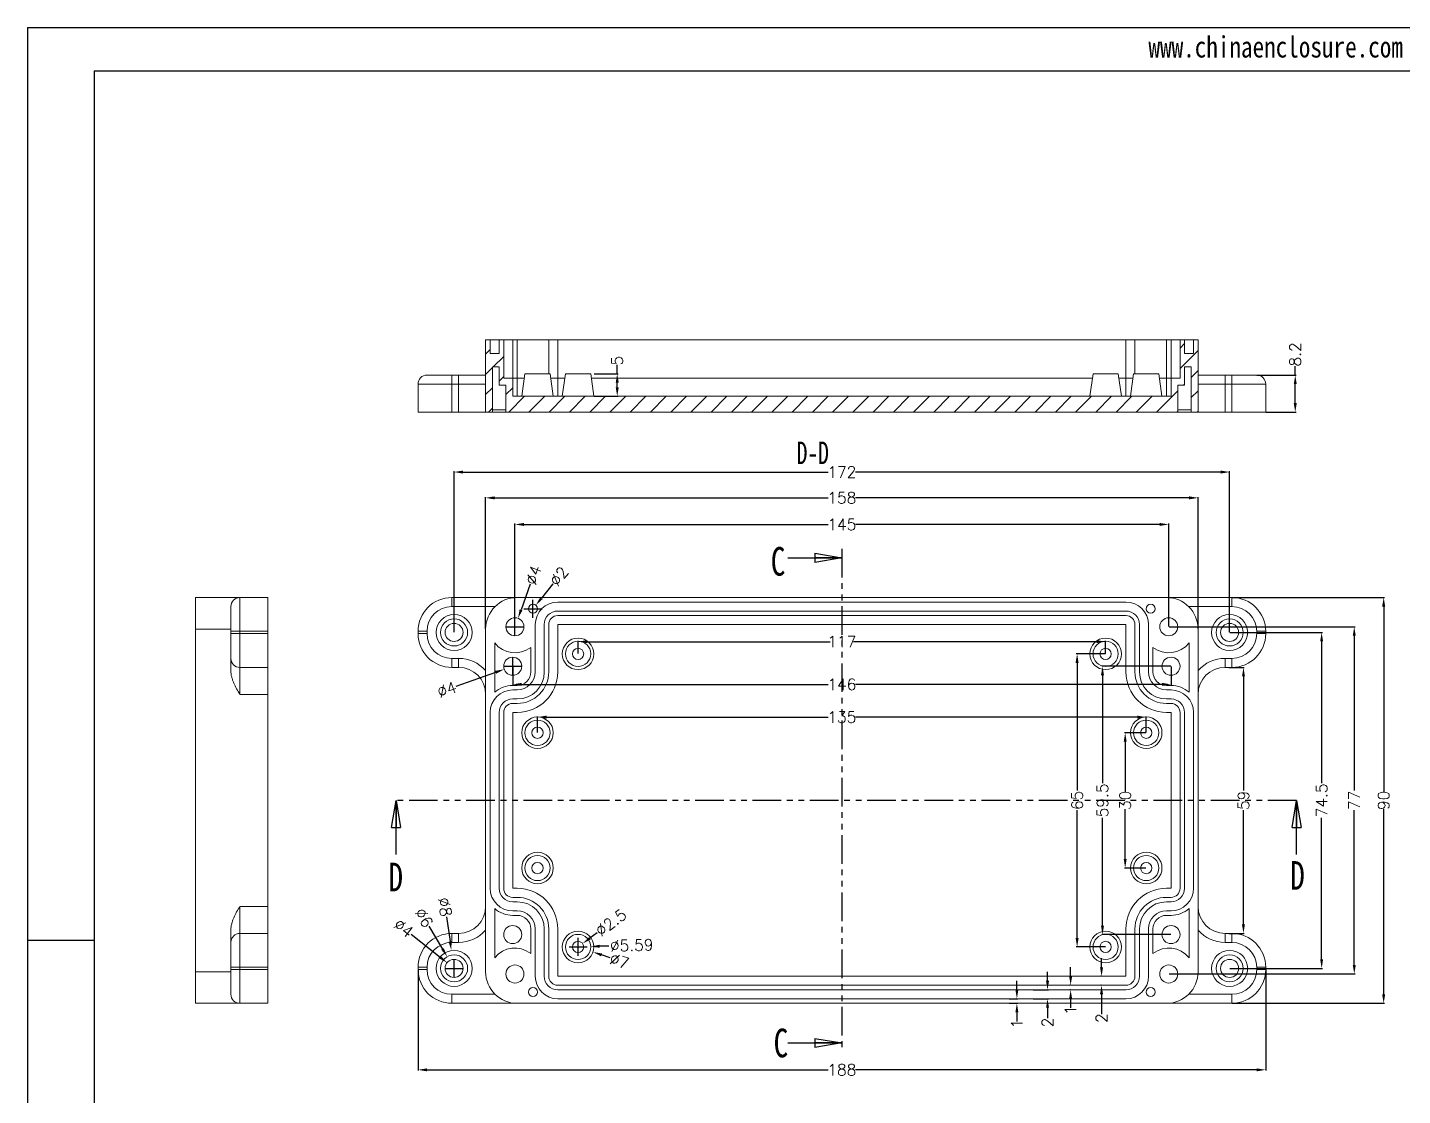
# Model space of a CAD drawing. Header units: inches. Extents: x 953 to 2288, y 1089 to 1493.
# Drawn here: x 1580.4 to 1885.4, y 1256.6 to 1493.4 of the extents above; entities that cross this region are included whole.
import ezdxf

# ---------------------------------------------------------------- set-up
doc = ezdxf.new("R2010")
doc.units = ezdxf.units.IN
doc.linetypes.add('PHANTOM', pattern=[12.7, 6.35, -1.27, 1.27, -1.27, 1.27, -1.27])
doc.layers.add('10', color=7, linetype='Continuous')
doc.layers.add('文字', color=81, linetype='Continuous')
doc.styles.add('SLDTEXTSTYLE0', font='TXT', dxfattribs={"width": 0.75})
doc.styles.add('SLDTEXTSTYLE6', font='TXT', dxfattribs={"width": 0.7})
doc.styles.get("Standard").update_dxf_attribs({"font": 'txt', "bigfont": 'gbcbig.shx'})
doc.styles.add('宋体', font='', dxfattribs={"width": 0.8, "height": 3.5})
doc.styles.get('宋体').set_extended_font_data('SimSun')
doc.dimstyles.new('2.5', dxfattribs={"dimtxt": 2.5, "dimasz": 2, "dimexe": 0.18, "dimexo": 0.0625, "dimgap": 0.09, "dimtad": 0, "dimzin": 9, "dimdsep": 46, "dimtxsty": 'Standard', "dimcen": 2, "dimclrd": 3, "dimclre": 3, "dimadec": 0, "dimazin": 2, "dimtfac": 1, "dimtofl": 0, "dimtmove": 0, "dimatfit": 3, "dimfxl": 1, "dimtolj": 1, "dimtzin": 0, "dimarcsym": 0})

# ---------------------------------------------------------------- blocks, each defined once
blk = doc.blocks.new('_CLOSED')
at = {"color": 0, "linetype": 'ByBlock', "lineweight": -2}
for p, q in [((-1, 0.166667), (0, 0)), ((-1, 0.166667), (-1, -0.166667)), ((0, 0), (-1, -0.166667)), ((0, 0), (-1, 0))]:
    blk.add_line(p, q, dxfattribs=at)
blk = doc.blocks.new('*D148')
at = {"color": 3, "lineweight": -2}
for p, q in [((1828.46, 1337.01), (1823.68, 1337.01)), ((1823.86, 1335.01), (1823.86, 1323.97)), ((1823.86, 1309.01), (1823.86, 1320.04)), ((1828.46, 1307.01), (1823.68, 1307.01))]:
    blk.add_line(p, q, dxfattribs=at)
at = {"color": 3}
for points in [[(1823.53, 1335.01), (1824.19, 1335.01), (1823.86, 1337.01)], [(1823.53, 1309.01), (1824.19, 1309.01), (1823.86, 1307.01)]]:
    blk.add_solid(points, dxfattribs=at)
at = {"layer": 'Defpoints', "color": 0}
for p in [(1823.86, 1337.01), (1828.52, 1337.01), (1828.52, 1307.01)]:
    blk.add_point(p, dxfattribs=at)
at = {"color": 0, "insert": (1823.86, 1322.01), "char_height": 2.5, "attachment_point": 5, "rotation": 90}
blk.add_mtext('\\A1;30', dxfattribs=at)
blk = doc.blocks.new('*D149')
at = {"color": 3, "lineweight": -2}
for p, q in [((1819.46, 1354.51), (1813.02, 1354.51)), ((1813.2, 1352.51), (1813.2, 1324.18)), ((1813.2, 1291.51), (1813.2, 1319.84)), ((1819.46, 1289.51), (1813.02, 1289.51))]:
    blk.add_line(p, q, dxfattribs=at)
at = {"color": 3}
for points in [[(1812.86, 1352.51), (1813.53, 1352.51), (1813.2, 1354.51)], [(1812.86, 1291.51), (1813.53, 1291.51), (1813.2, 1289.51)]]:
    blk.add_solid(points, dxfattribs=at)
at = {"layer": 'Defpoints', "color": 0}
for p in [(1819.52, 1354.51), (1813.2, 1289.51), (1819.52, 1289.51)]:
    blk.add_point(p, dxfattribs=at)
at = {"color": 0, "insert": (1813.2, 1322.01), "char_height": 2.5, "attachment_point": 5, "rotation": 90}
blk.add_mtext('\\A1;65', dxfattribs=at)
blk = doc.blocks.new('*D150')
at = {"color": 3, "lineweight": -2}
for p, q in [((1847.09, 1359.26), (1867.61, 1359.26)), ((1867.43, 1357.26), (1867.43, 1325.85)), ((1867.43, 1286.76), (1867.43, 1318.17)), ((1847.09, 1284.76), (1867.61, 1284.76))]:
    blk.add_line(p, q, dxfattribs=at)
at = {"color": 3}
for points in [[(1867.1, 1357.26), (1867.76, 1357.26), (1867.43, 1359.26)], [(1867.1, 1286.76), (1867.76, 1286.76), (1867.43, 1284.76)]]:
    blk.add_solid(points, dxfattribs=at)
at = {"layer": 'Defpoints', "color": 0}
for p in [(1847.02, 1359.26), (1867.43, 1359.26), (1847.02, 1284.76)]:
    blk.add_point(p, dxfattribs=at)
at = {"color": 0, "insert": (1867.43, 1322.01), "char_height": 2.5, "attachment_point": 5, "rotation": 90}
blk.add_mtext('\\A1;74.5', dxfattribs=at)
blk = doc.blocks.new('*D151')
at = {"color": 3, "lineweight": -2}
for p, q in [((1847.59, 1367.01), (1881.37, 1367.01)), ((1881.19, 1365.01), (1881.19, 1323.97)), ((1881.19, 1279.01), (1881.19, 1320.04)), ((1847.59, 1277.01), (1881.37, 1277.01))]:
    blk.add_line(p, q, dxfattribs=at)
at = {"color": 3}
for points in [[(1880.85, 1365.01), (1881.52, 1365.01), (1881.19, 1367.01)], [(1880.85, 1279.01), (1881.52, 1279.01), (1881.19, 1277.01)]]:
    blk.add_solid(points, dxfattribs=at)
at = {"layer": 'Defpoints', "color": 0}
for p in [(1847.52, 1367.01), (1881.19, 1367.01), (1847.52, 1277.01)]:
    blk.add_point(p, dxfattribs=at)
at = {"color": 0, "insert": (1881.19, 1322.01), "char_height": 2.5, "attachment_point": 5, "rotation": 90}
blk.add_mtext('\\A1;90', dxfattribs=at)
blk = doc.blocks.new('*D152')
at = {"color": 3, "lineweight": -2}
for p, q in [((1833.59, 1360.51), (1874.84, 1360.51)), ((1874.66, 1358.51), (1874.66, 1324.18)), ((1874.66, 1285.51), (1874.66, 1319.84)), ((1833.59, 1283.51), (1874.84, 1283.51))]:
    blk.add_line(p, q, dxfattribs=at)
at = {"color": 3}
for points in [[(1874.33, 1358.51), (1875, 1358.51), (1874.66, 1360.51)], [(1874.33, 1285.51), (1875, 1285.51), (1874.66, 1283.51)]]:
    blk.add_solid(points, dxfattribs=at)
at = {"layer": 'Defpoints', "color": 0}
for p in [(1833.52, 1360.51), (1833.52, 1283.51), (1874.66, 1283.51)]:
    blk.add_point(p, dxfattribs=at)
at = {"color": 0, "insert": (1874.66, 1322.01), "char_height": 2.5, "attachment_point": 5, "rotation": 90}
blk.add_mtext('\\A1;77', dxfattribs=at)
blk = doc.blocks.new('*D153')
at = {"color": 3, "lineweight": -2}
for p, q in [((1833.96, 1351.76), (1818.65, 1351.76)), ((1818.83, 1349.76), (1818.83, 1325.85)), ((1818.83, 1294.26), (1818.83, 1318.17)), ((1833.96, 1292.26), (1818.65, 1292.26))]:
    blk.add_line(p, q, dxfattribs=at)
at = {"color": 3}
for points in [[(1818.49, 1349.76), (1819.16, 1349.76), (1818.83, 1351.76)], [(1818.49, 1294.26), (1819.16, 1294.26), (1818.83, 1292.26)]]:
    blk.add_solid(points, dxfattribs=at)
at = {"layer": 'Defpoints', "color": 0}
for p in [(1834.02, 1351.76), (1818.83, 1292.26), (1834.02, 1292.26)]:
    blk.add_point(p, dxfattribs=at)
at = {"color": 0, "insert": (1818.83, 1322.01), "char_height": 2.5, "attachment_point": 5, "rotation": 90}
blk.add_mtext('\\A1;59.5', dxfattribs=at)
blk = doc.blocks.new('*D154')
at = {"color": 3, "lineweight": -2}
for p, q in [((1799.84, 1280.01), (1799.84, 1282.01)), ((1798.12, 1278.01), (1800.02, 1278.01)), ((1798.12, 1277.01), (1800.02, 1277.01)), ((1799.84, 1275.01), (1799.84, 1273.01))]:
    blk.add_line(p, q, dxfattribs=at)
at = {"color": 3}
for points in [[(1799.51, 1280.01), (1800.17, 1280.01), (1799.84, 1278.01)], [(1799.51, 1275.01), (1800.17, 1275.01), (1799.84, 1277.01)]]:
    blk.add_solid(points, dxfattribs=at)
at = {"layer": 'Defpoints', "color": 0}
for p in [(1798.06, 1278.01), (1798.06, 1277.01), (1799.84, 1277.01)]:
    blk.add_point(p, dxfattribs=at)
at = {"color": 0, "insert": (1799.84, 1272.5), "char_height": 2.5, "attachment_point": 5, "rotation": 90}
blk.add_mtext('\\A1;1', dxfattribs=at)
blk = doc.blocks.new('*D155')
at = {"color": 3, "lineweight": -2}
for p, q in [((1806.64, 1282.01), (1806.64, 1284.01)), ((1803.42, 1280.01), (1806.82, 1280.01)), ((1803.42, 1278.01), (1806.82, 1278.01)), ((1806.64, 1276.01), (1806.64, 1273.69))]:
    blk.add_line(p, q, dxfattribs=at)
at = {"color": 3}
for points in [[(1806.3, 1282.01), (1806.97, 1282.01), (1806.64, 1280.01)], [(1806.3, 1276.01), (1806.97, 1276.01), (1806.64, 1278.01)]]:
    blk.add_solid(points, dxfattribs=at)
at = {"layer": 'Defpoints', "color": 0}
for p in [(1803.35, 1280.01), (1803.35, 1278.01), (1806.64, 1278.01)]:
    blk.add_point(p, dxfattribs=at)
at = {"color": 0, "insert": (1806.64, 1272.76), "char_height": 2.5, "attachment_point": 5, "rotation": 90}
blk.add_mtext('\\A1;2', dxfattribs=at)
blk = doc.blocks.new('*D156')
at = {"color": 3, "lineweight": -2}
for p, q in [((1811.76, 1283.01), (1811.76, 1285.01)), ((1811.7, 1281.01), (1811.58, 1281.01)), ((1811.7, 1280.01), (1811.58, 1280.01)), ((1811.76, 1278.01), (1811.76, 1276.01))]:
    blk.add_line(p, q, dxfattribs=at)
at = {"color": 3}
for points in [[(1811.43, 1283.01), (1812.1, 1283.01), (1811.76, 1281.01)], [(1811.43, 1278.01), (1812.1, 1278.01), (1811.76, 1280.01)]]:
    blk.add_solid(points, dxfattribs=at)
at = {"layer": 'Defpoints', "color": 0}
for p in [(1811.76, 1281.01), (1811.76, 1280.01), (1811.76, 1280.01)]:
    blk.add_point(p, dxfattribs=at)
at = {"color": 0, "insert": (1811.76, 1275.5), "char_height": 2.5, "attachment_point": 5, "rotation": 90}
blk.add_mtext('\\A1;1', dxfattribs=at)
blk = doc.blocks.new('*D157')
at = {"color": 3, "lineweight": -2}
for p, q in [((1818.62, 1285.01), (1818.62, 1287.01)), ((1818.55, 1283.01), (1818.44, 1283.01)), ((1818.55, 1281.01), (1818.44, 1281.01)), ((1818.62, 1279.01), (1818.62, 1274.62))]:
    blk.add_line(p, q, dxfattribs=at)
at = {"color": 3}
for points in [[(1818.28, 1285.01), (1818.95, 1285.01), (1818.62, 1283.01)], [(1818.28, 1279.01), (1818.95, 1279.01), (1818.62, 1281.01)]]:
    blk.add_solid(points, dxfattribs=at)
at = {"layer": 'Defpoints', "color": 0}
for p in [(1818.62, 1283.01), (1818.62, 1281.01), (1818.62, 1281.01)]:
    blk.add_point(p, dxfattribs=at)
at = {"color": 0, "insert": (1818.62, 1273.7), "char_height": 2.5, "attachment_point": 5, "rotation": 90}
blk.add_mtext('\\A1;2', dxfattribs=at)
blk = doc.blocks.new('*D158')
at = {"color": 3, "lineweight": -2}
for p, q in [((1702.52, 1354.57), (1702.52, 1357.39)), ((1704.52, 1357.21), (1758.43, 1357.21)), ((1817.52, 1357.21), (1763.61, 1357.21)), ((1819.52, 1354.57), (1819.52, 1357.39))]:
    blk.add_line(p, q, dxfattribs=at)
at = {"color": 3}
for points in [[(1704.52, 1357.55), (1704.52, 1356.88), (1702.52, 1357.21)], [(1817.52, 1357.55), (1817.52, 1356.88), (1819.52, 1357.21)]]:
    blk.add_solid(points, dxfattribs=at)
at = {"layer": 'Defpoints', "color": 0}
for p in [(1819.52, 1357.21), (1702.52, 1354.51), (1819.52, 1354.51)]:
    blk.add_point(p, dxfattribs=at)
at = {"color": 0, "insert": (1761.02, 1357.21), "char_height": 2.5, "attachment_point": 5}
blk.add_mtext('\\A1;117', dxfattribs=at)
blk = doc.blocks.new('*D159')
at = {"color": 3, "lineweight": -2}
for p, q in [((1693.52, 1337.07), (1693.52, 1340.65)), ((1695.52, 1340.47), (1758.02, 1340.47)), ((1826.52, 1340.47), (1764.03, 1340.47)), ((1828.52, 1337.07), (1828.52, 1340.65))]:
    blk.add_line(p, q, dxfattribs=at)
at = {"color": 3}
for points in [[(1695.52, 1340.81), (1695.52, 1340.14), (1693.52, 1340.47)], [(1826.52, 1340.81), (1826.52, 1340.14), (1828.52, 1340.47)]]:
    blk.add_solid(points, dxfattribs=at)
at = {"layer": 'Defpoints', "color": 0}
for p in [(1828.52, 1340.47), (1693.52, 1337.01), (1828.52, 1337.01)]:
    blk.add_point(p, dxfattribs=at)
at = {"color": 0, "insert": (1761.02, 1340.47), "char_height": 2.5, "attachment_point": 5}
blk.add_mtext('\\A1;135', dxfattribs=at)
blk = doc.blocks.new('*D160')
at = {"color": 3, "lineweight": -2}
for p, q in [((1682.02, 1360.07), (1682.02, 1389.29)), ((1684.02, 1389.11), (1758.02, 1389.11)), ((1838.02, 1389.11), (1764.03, 1389.11)), ((1840.02, 1360.07), (1840.02, 1389.29))]:
    blk.add_line(p, q, dxfattribs=at)
at = {"color": 3}
for points in [[(1684.02, 1389.44), (1684.02, 1388.77), (1682.02, 1389.11)], [(1838.02, 1389.44), (1838.02, 1388.77), (1840.02, 1389.11)]]:
    blk.add_solid(points, dxfattribs=at)
at = {"layer": 'Defpoints', "color": 0}
for p in [(1840.02, 1389.11), (1682.02, 1360.01), (1840.02, 1360.01)]:
    blk.add_point(p, dxfattribs=at)
at = {"color": 0, "insert": (1761.02, 1389.11), "char_height": 2.5, "attachment_point": 5}
blk.add_mtext('\\A1;158', dxfattribs=at)
blk = doc.blocks.new('*D161')
at = {"color": 3, "lineweight": -2}
for p, q in [((1688.52, 1360.57), (1688.52, 1383.39)), ((1690.52, 1383.21), (1758.02, 1383.21)), ((1831.52, 1383.21), (1764.03, 1383.21)), ((1833.52, 1360.57), (1833.52, 1383.39))]:
    blk.add_line(p, q, dxfattribs=at)
at = {"color": 3}
for points in [[(1690.52, 1383.54), (1690.52, 1382.88), (1688.52, 1383.21)], [(1831.52, 1383.54), (1831.52, 1382.88), (1833.52, 1383.21)]]:
    blk.add_solid(points, dxfattribs=at)
at = {"layer": 'Defpoints', "color": 0}
for p in [(1833.52, 1383.21), (1688.52, 1360.51), (1833.52, 1360.51)]:
    blk.add_point(p, dxfattribs=at)
at = {"color": 0, "insert": (1761.02, 1383.21), "char_height": 2.5, "attachment_point": 5}
blk.add_mtext('\\A1;145', dxfattribs=at)
blk = doc.blocks.new('*D162')
at = {"color": 3, "lineweight": -2}
for p, q in [((1688.02, 1351.7), (1688.02, 1347.56)), ((1834.02, 1351.7), (1834.02, 1347.56)), ((1690.02, 1347.74), (1758.02, 1347.74)), ((1832.02, 1347.74), (1764.03, 1347.74))]:
    blk.add_line(p, q, dxfattribs=at)
at = {"color": 3}
for points in [[(1690.02, 1348.08), (1690.02, 1347.41), (1688.02, 1347.74)], [(1832.02, 1348.08), (1832.02, 1347.41), (1834.02, 1347.74)]]:
    blk.add_solid(points, dxfattribs=at)
at = {"layer": 'Defpoints', "color": 0}
for p in [(1688.02, 1351.76), (1834.02, 1351.76), (1834.02, 1347.74)]:
    blk.add_point(p, dxfattribs=at)
at = {"color": 0, "insert": (1761.02, 1347.74), "char_height": 2.5, "attachment_point": 5}
blk.add_mtext('\\A1;146', dxfattribs=at)
blk = doc.blocks.new('*D163')
at = {"color": 3, "lineweight": -2}
for p, q in [((1675.02, 1359.32), (1675.02, 1395.01)), ((1677.02, 1394.83), (1758.02, 1394.83)), ((1845.02, 1394.83), (1764.03, 1394.83)), ((1847.02, 1359.32), (1847.02, 1395.01))]:
    blk.add_line(p, q, dxfattribs=at)
at = {"color": 3}
for points in [[(1677.02, 1395.16), (1677.02, 1394.49), (1675.02, 1394.83)], [(1845.02, 1395.16), (1845.02, 1394.49), (1847.02, 1394.83)]]:
    blk.add_solid(points, dxfattribs=at)
at = {"layer": 'Defpoints', "color": 0}
for p in [(1847.02, 1394.83), (1675.02, 1359.26), (1847.02, 1359.26)]:
    blk.add_point(p, dxfattribs=at)
at = {"color": 0, "insert": (1761.02, 1394.83), "char_height": 2.5, "attachment_point": 5}
blk.add_mtext('\\A1;172', dxfattribs=at)
blk = doc.blocks.new('*D164')
at = {"color": 3, "lineweight": -2}
for p, q in [((1667.02, 1284.45), (1667.02, 1262.07)), ((1855.02, 1284.45), (1855.02, 1262.07)), ((1669.02, 1262.25), (1758.02, 1262.25)), ((1853.02, 1262.25), (1764.03, 1262.25))]:
    blk.add_line(p, q, dxfattribs=at)
at = {"color": 3}
for points in [[(1669.02, 1262.58), (1669.02, 1261.92), (1667.02, 1262.25)], [(1853.02, 1262.58), (1853.02, 1261.92), (1855.02, 1262.25)]]:
    blk.add_solid(points, dxfattribs=at)
at = {"layer": 'Defpoints', "color": 0}
for p in [(1667.02, 1284.51), (1855.02, 1284.51), (1855.02, 1262.25)]:
    blk.add_point(p, dxfattribs=at)
at = {"color": 0, "insert": (1761.02, 1262.25), "char_height": 2.5, "attachment_point": 5}
blk.add_mtext('\\A1;188', dxfattribs=at)
blk = doc.blocks.new('*D165')
at = {"color": 3, "lineweight": -2}
for p, q in [((1665.54, 1292.32), (1671.9, 1287.25)), ((1673.02, 1284.76), (1677.02, 1284.76)), ((1675.02, 1282.76), (1675.02, 1286.76))]:
    blk.add_line(p, q, dxfattribs=at)
at = {"color": 3}
blk.add_solid([(1672.1, 1287.51), (1671.69, 1286.99), (1673.46, 1286.01)], dxfattribs=at)
at = {"layer": 'Defpoints', "color": 0}
for p in [(1673.46, 1286.01), (1676.59, 1283.51)]:
    blk.add_point(p, dxfattribs=at)
at = {"color": 0, "insert": (1663.84, 1293.68), "char_height": 2.5, "attachment_point": 5, "rotation": 321.4195}
blk.add_mtext('\\A1;∅4', dxfattribs=at)
blk = doc.blocks.new('*D166')
at = {"color": 3, "lineweight": -2}
for p, q in [((1669.45, 1294.12), (1672.47, 1289.05)), ((1673.02, 1284.76), (1677.02, 1284.76)), ((1675.02, 1282.76), (1675.02, 1286.76))]:
    blk.add_line(p, q, dxfattribs=at)
at = {"color": 3}
blk.add_solid([(1672.75, 1289.23), (1672.18, 1288.88), (1673.49, 1287.34)], dxfattribs=at)
at = {"layer": 'Defpoints', "color": 0}
for p in [(1673.49, 1287.34), (1676.56, 1282.18)]:
    blk.add_point(p, dxfattribs=at)
at = {"color": 0, "insert": (1668.34, 1295.99), "char_height": 2.5, "attachment_point": 5, "rotation": 300.7596}
blk.add_mtext('\\A1;∅6', dxfattribs=at)
blk = doc.blocks.new('*D167')
at = {"color": 3, "lineweight": -2}
for p, q in [((1673.31, 1296.22), (1674.14, 1290.69)), ((1673.02, 1284.76), (1677.02, 1284.76)), ((1675.02, 1282.76), (1675.02, 1286.76))]:
    blk.add_line(p, q, dxfattribs=at)
at = {"color": 3}
blk.add_solid([(1674.46, 1290.74), (1673.81, 1290.64), (1674.43, 1288.71)], dxfattribs=at)
at = {"layer": 'Defpoints', "color": 0}
for p in [(1674.43, 1288.71), (1675.62, 1280.8)]:
    blk.add_point(p, dxfattribs=at)
at = {"color": 0, "insert": (1672.99, 1298.37), "char_height": 2.5, "attachment_point": 5, "rotation": 278.5127}
blk.add_mtext('\\A1;∅8', dxfattribs=at)
blk = doc.blocks.new('*D168')
at = {"color": 3, "lineweight": -2}
for p, q in [((1846.84, 1351.51), (1850.27, 1351.51)), ((1850.09, 1349.51), (1850.09, 1324.18)), ((1850.09, 1294.51), (1850.09, 1319.84)), ((1846.84, 1292.51), (1850.27, 1292.51))]:
    blk.add_line(p, q, dxfattribs=at)
at = {"color": 3}
for points in [[(1849.76, 1349.51), (1850.42, 1349.51), (1850.09, 1351.51)], [(1849.76, 1294.51), (1850.42, 1294.51), (1850.09, 1292.51)]]:
    blk.add_solid(points, dxfattribs=at)
at = {"layer": 'Defpoints', "color": 0}
for p in [(1846.77, 1351.51), (1850.09, 1351.51), (1846.77, 1292.51)]:
    blk.add_point(p, dxfattribs=at)
at = {"color": 0, "insert": (1850.09, 1322.01), "char_height": 2.5, "attachment_point": 5, "rotation": 90}
blk.add_mtext('\\A1;59', dxfattribs=at)
blk = doc.blocks.new('*D169')
at = {"color": 3, "lineweight": -2}
for p, q in [((1702.52, 1287.51), (1702.52, 1291.51)), ((1706.74, 1292.63), (1705.14, 1291.44)), ((1700.52, 1289.51), (1704.52, 1289.51))]:
    blk.add_line(p, q, dxfattribs=at)
at = {"color": 3}
blk.add_solid([(1704.94, 1291.71), (1705.33, 1291.17), (1703.53, 1290.25)], dxfattribs=at)
at = {"layer": 'Defpoints', "color": 0}
for p in [(1703.53, 1290.25), (1701.52, 1288.76)]:
    blk.add_point(p, dxfattribs=at)
at = {"color": 0, "insert": (1709.83, 1294.92), "char_height": 2.5, "attachment_point": 5, "rotation": 36.5179}
blk.add_mtext('\\A1;∅2.5', dxfattribs=at)
blk = doc.blocks.new('*D170')
at = {"color": 3, "lineweight": -2}
for p, q in [((1702.52, 1287.51), (1702.52, 1291.51)), ((1700.52, 1289.51), (1704.52, 1289.51)), ((1709.32, 1289.71), (1707.32, 1289.65))]:
    blk.add_line(p, q, dxfattribs=at)
at = {"color": 3}
blk.add_solid([(1707.31, 1289.99), (1707.33, 1289.32), (1705.32, 1289.59)], dxfattribs=at)
at = {"layer": 'Defpoints', "color": 0}
for p in [(1699.73, 1289.42), (1705.32, 1289.59)]:
    blk.add_point(p, dxfattribs=at)
at = {"color": 0, "insert": (1714.41, 1289.87), "char_height": 2.5, "attachment_point": 5, "rotation": 1.7326}
blk.add_mtext('\\A1;∅5.59', dxfattribs=at)
blk = doc.blocks.new('*D171')
at = {"color": 3, "lineweight": -2}
for p, q in [((1702.52, 1287.51), (1702.52, 1291.51)), ((1700.52, 1289.51), (1704.52, 1289.51)), ((1709.62, 1287.09), (1707.73, 1287.73))]:
    blk.add_line(p, q, dxfattribs=at)
at = {"color": 3}
blk.add_solid([(1707.84, 1288.05), (1707.62, 1287.42), (1705.84, 1288.38)], dxfattribs=at)
at = {"layer": 'Defpoints', "color": 0}
for p in [(1699.21, 1290.64), (1705.84, 1288.38)]:
    blk.add_point(p, dxfattribs=at)
at = {"color": 0, "insert": (1711.68, 1286.39), "char_height": 2.5, "attachment_point": 5, "rotation": 341.1717}
blk.add_mtext('\\A1;∅7', dxfattribs=at)
blk = doc.blocks.new('*D172')
at = {"color": 3, "lineweight": -2}
for p, q in [((1686.02, 1351.76), (1690.02, 1351.76)), ((1688.02, 1349.76), (1688.02, 1353.76)), ((1675.48, 1347.32), (1684.25, 1350.42))]:
    blk.add_line(p, q, dxfattribs=at)
at = {"color": 3}
blk.add_solid([(1684.14, 1350.74), (1684.36, 1350.11), (1686.14, 1351.09)], dxfattribs=at)
at = {"layer": 'Defpoints', "color": 0}
for p in [(1686.14, 1351.09), (1689.91, 1352.43)]:
    blk.add_point(p, dxfattribs=at)
at = {"color": 0, "insert": (1673.43, 1346.6), "char_height": 2.5, "attachment_point": 5, "rotation": 19.4758}
blk.add_mtext('\\A1;∅4', dxfattribs=at)
blk = doc.blocks.new('*D173')
at = {"color": 3, "lineweight": -2}
for p, q in [((1691.92, 1369.95), (1689.88, 1364.27)), ((1686.52, 1360.51), (1690.52, 1360.51)), ((1688.52, 1358.51), (1688.52, 1362.51))]:
    blk.add_line(p, q, dxfattribs=at)
at = {"color": 3}
blk.add_solid([(1689.56, 1364.39), (1690.19, 1364.16), (1689.2, 1362.39)], dxfattribs=at)
at = {"layer": 'Defpoints', "color": 0}
for p in [(1689.2, 1362.39), (1687.85, 1358.63)]:
    blk.add_point(p, dxfattribs=at)
at = {"color": 0, "insert": (1692.65, 1371.99), "char_height": 2.5, "attachment_point": 5, "rotation": 70.221}
blk.add_mtext('\\A1;∅4', dxfattribs=at)
blk = doc.blocks.new('*D174')
at = {"color": 3, "lineweight": -2}
for p, q in [((1696.92, 1370.02), (1694.39, 1366.85)), ((1692.52, 1362.51), (1692.52, 1366.51)), ((1690.52, 1364.51), (1694.52, 1364.51))]:
    blk.add_line(p, q, dxfattribs=at)
at = {"color": 3}
blk.add_solid([(1694.13, 1367.06), (1694.65, 1366.65), (1693.15, 1365.29)], dxfattribs=at)
at = {"layer": 'Defpoints', "color": 0}
for p in [(1691.9, 1363.73), (1693.15, 1365.29)]:
    blk.add_point(p, dxfattribs=at)
at = {"color": 0, "insert": (1698.28, 1371.72), "char_height": 2.5, "attachment_point": 5, "rotation": 51.4159}
blk.add_mtext('\\A1;∅2', dxfattribs=at)
blk = doc.blocks.new('*D176')
at = {"color": 3, "lineweight": -2}
for p, q in [((1711.2, 1416.63), (1711.2, 1418.63)), ((1706.09, 1416.63), (1711.38, 1416.63)), ((1711.2, 1413.63), (1711.2, 1414.63)), ((1706.09, 1411.63), (1711.38, 1411.63))]:
    blk.add_line(p, q, dxfattribs=at)
at = {"color": 3}
for points in [[(1710.87, 1414.63), (1711.54, 1414.63), (1711.2, 1416.63)], [(1710.87, 1413.63), (1711.54, 1413.63), (1711.2, 1411.63)]]:
    blk.add_solid(points, dxfattribs=at)
at = {"layer": 'Defpoints', "color": 0}
for p in [(1706.02, 1416.63), (1711.2, 1416.63), (1706.02, 1411.63)]:
    blk.add_point(p, dxfattribs=at)
at = {"color": 0, "insert": (1711.2, 1419.55), "char_height": 2.5, "attachment_point": 5, "rotation": 90}
blk.add_mtext('\\A1;5', dxfattribs=at)
blk = doc.blocks.new('*D177')
at = {"color": 3, "lineweight": -2}
for p, q in [((1861.58, 1416.33), (1861.58, 1418.33)), ((1853.09, 1416.33), (1861.76, 1416.33)), ((1861.58, 1410.13), (1861.58, 1414.33)), ((1855.09, 1408.13), (1861.76, 1408.13))]:
    blk.add_line(p, q, dxfattribs=at)
at = {"color": 3}
for points in [[(1861.24, 1414.33), (1861.91, 1414.33), (1861.58, 1416.33)], [(1861.24, 1410.13), (1861.91, 1410.13), (1861.58, 1408.13)]]:
    blk.add_solid(points, dxfattribs=at)
at = {"layer": 'Defpoints', "color": 0}
for p in [(1853.02, 1416.33), (1861.58, 1416.33), (1855.02, 1408.13)]:
    blk.add_point(p, dxfattribs=at)
at = {"color": 0, "insert": (1861.58, 1420.92), "char_height": 2.5, "attachment_point": 5, "rotation": 90}
blk.add_mtext('\\A1;8.2', dxfattribs=at)

msp = doc.modelspace()

# ---------------------------------------------------------------- hatches: boundary and pattern name
at = {"linetype": 'Continuous', "lineweight": 0}
h = msp.add_hatch(dxfattribs=at)
h.set_pattern_fill('ANSI31', color=4, style=0)
h.set_pattern_definition([(45, (1235.9184, 1109.5774), (-2.245064, 2.245064), [])])
h.paths.add_polyline_path([(1837.023, 1414.131), (1837.023, 1418.131), (1838.523, 1418.131), (1838.523, 1408.131), (1840.023, 1408.131), (1840.023, 1424.131), (1839.023, 1424.131), (1839.023, 1421.131), (1837.023, 1421.131), (1837.023, 1424.131), (1836.023, 1424.131), (1836.023, 1415.631), (1834.023, 1415.631), (1834.023, 1411.631), (1688.023, 1411.631), (1688.023, 1415.631), (1686.023, 1415.631), (1686.023, 1424.131), (1685.023, 1424.131), (1685.023, 1421.131), (1683.023, 1421.131), (1683.023, 1424.131), (1682.023, 1424.131), (1682.023, 1408.131), (1683.523, 1408.131), (1683.523, 1418.131), (1685.023, 1418.131), (1685.023, 1414.131), (1686.523, 1414.131), (1686.523, 1408.131), (1835.523, 1408.131), (1835.523, 1414.131)], flags=0)

# ---------------------------------------------------------------- linework, layer by layer
for p, q in [((1580.414, 1493.426), (2153.079, 1493.426)), ((1580.414, 1493.426), (1580.414, 1088.511)), ((1595.232, 1483.785), (2143.438, 1483.785)), ((1595.232, 1483.785), (1595.232, 1098.152)), ((1595.232, 1290.969), (1580.414, 1290.969)), ((1580.414, 1275.972), (1580.414, 1088.511))]:
    msp.add_line(p, q)
at = {"color": 7, "linetype": 'Continuous', "lineweight": 15}
for p, q in [((1682.023, 1424.131), (1682.023, 1408.131)), ((1683.023, 1424.131), (1682.023, 1424.131)), ((1683.023, 1421.131), (1683.023, 1424.131)), ((1685.023, 1424.131), (1683.023, 1424.131)), ((1685.023, 1421.131), (1685.023, 1424.131)), ((1686.023, 1424.131), (1685.023, 1424.131)), ((1686.023, 1424.131), (1686.023, 1415.631)), ((1686.023, 1424.131), (1688.023, 1424.131)), ((1688.023, 1424.131), (1688.023, 1415.631)), ((1689.023, 1424.131), (1688.023, 1424.131)), ((1689.023, 1415.631), (1689.023, 1424.131)), ((1689.023, 1424.131), (1696.023, 1424.131)), ((1696.023, 1424.131), (1696.023, 1416.631)), ((1696.023, 1424.131), (1698.023, 1424.131)), ((1698.023, 1424.131), (1698.023, 1415.631)), ((1824.023, 1424.131), (1698.023, 1424.131)), ((1824.023, 1415.631), (1824.023, 1424.131)), ((1824.023, 1424.131), (1826.023, 1424.131)), ((1826.023, 1416.631), (1826.023, 1424.131)), ((1826.023, 1424.131), (1833.023, 1424.131)), ((1833.023, 1424.131), (1833.023, 1415.631)), ((1833.023, 1424.131), (1834.023, 1424.131)), ((1834.023, 1415.631), (1834.023, 1424.131)), ((1834.023, 1424.131), (1836.023, 1424.131)), ((1836.023, 1415.631), (1836.023, 1424.131)), ((1837.023, 1424.131), (1836.023, 1424.131)), ((1837.023, 1424.131), (1837.023, 1421.131)), ((1839.023, 1424.131), (1837.023, 1424.131)), ((1839.023, 1424.131), (1839.023, 1421.131)), ((1840.023, 1424.131), (1839.023, 1424.131)), ((1840.023, 1408.131), (1840.023, 1424.131)), ((1683.023, 1421.131), (1685.023, 1421.131)), ((1837.023, 1421.131), (1839.023, 1421.131)), ((1683.523, 1418.131), (1685.023, 1418.131)), ((1683.523, 1408.131), (1683.523, 1418.131)), ((1685.023, 1414.131), (1685.023, 1418.131)), ((1837.023, 1418.131), (1838.523, 1418.131)), ((1837.023, 1418.131), (1837.023, 1414.131)), ((1838.523, 1418.131), (1838.523, 1408.131)), ((1669.023, 1416.331), (1674.523, 1416.331)), ((1674.523, 1414.331), (1674.523, 1416.331)), ((1674.523, 1416.331), (1676.023, 1416.331)), ((1676.023, 1414.331), (1676.023, 1416.331)), ((1676.023, 1416.331), (1682.023, 1416.331)), ((1686.023, 1415.631), (1688.023, 1415.631)), ((1688.023, 1415.631), (1688.023, 1411.631)), ((1689.023, 1415.631), (1688.023, 1415.631)), ((1689.023, 1415.631), (1689.023, 1411.631)), ((1690.585, 1415.631), (1689.023, 1415.631)), ((1690.726, 1416.631), (1690.023, 1411.631)), ((1690.726, 1416.631), (1696.321, 1416.631)), ((1697.023, 1411.631), (1696.321, 1416.631)), ((1698.023, 1415.631), (1696.461, 1415.631)), ((1698.023, 1415.631), (1698.023, 1411.631)), ((1699.585, 1415.631), (1698.023, 1415.631)), ((1699.726, 1416.631), (1699.023, 1411.631)), ((1699.726, 1416.631), (1705.321, 1416.631)), ((1706.023, 1411.631), (1705.321, 1416.631)), ((1816.585, 1415.631), (1705.461, 1415.631)), ((1816.726, 1416.631), (1816.023, 1411.631)), ((1822.321, 1416.631), (1816.726, 1416.631)), ((1823.023, 1411.631), (1822.321, 1416.631)), ((1824.023, 1415.631), (1822.461, 1415.631)), ((1824.023, 1415.631), (1824.023, 1411.631)), ((1825.585, 1415.631), (1824.023, 1415.631)), ((1825.726, 1416.631), (1825.023, 1411.631)), ((1831.321, 1416.631), (1825.726, 1416.631)), ((1832.023, 1411.631), (1831.321, 1416.631)), ((1833.023, 1415.631), (1831.461, 1415.631)), ((1833.023, 1415.631), (1833.023, 1411.631)), ((1834.023, 1415.631), (1833.023, 1415.631)), ((1834.023, 1411.631), (1834.023, 1415.631)), ((1834.023, 1415.631), (1836.023, 1415.631)), ((1840.023, 1416.331), (1846.023, 1416.331)), ((1846.023, 1416.331), (1846.023, 1414.331)), ((1846.023, 1416.331), (1847.523, 1416.331)), ((1847.523, 1416.331), (1847.523, 1414.331)), ((1847.523, 1416.331), (1853.023, 1416.331)), ((1667.023, 1408.131), (1667.023, 1414.331)), ((1674.523, 1414.331), (1667.023, 1414.331)), ((1674.523, 1414.331), (1674.523, 1408.131)), ((1676.023, 1414.331), (1674.523, 1414.331)), ((1676.023, 1408.131), (1676.023, 1414.331)), ((1682.023, 1414.331), (1676.023, 1414.331)), ((1686.523, 1414.131), (1685.023, 1414.131)), ((1686.523, 1408.131), (1686.523, 1414.131)), ((1837.023, 1414.131), (1835.523, 1414.131)), ((1835.523, 1414.131), (1835.523, 1408.131)), ((1846.023, 1414.331), (1840.023, 1414.331)), ((1846.023, 1414.331), (1846.023, 1408.131)), ((1847.523, 1414.331), (1846.023, 1414.331)), ((1847.523, 1408.131), (1847.523, 1414.331)), ((1855.023, 1414.331), (1847.523, 1414.331)), ((1855.023, 1414.331), (1855.023, 1408.131)), ((1834.023, 1411.631), (1688.023, 1411.631)), ((1674.523, 1408.131), (1667.023, 1408.131)), ((1674.523, 1408.131), (1676.023, 1408.131)), ((1682.023, 1408.131), (1676.023, 1408.131)), ((1683.523, 1408.131), (1682.023, 1408.131)), ((1686.523, 1408.631), (1683.523, 1408.631)), ((1683.523, 1408.131), (1686.523, 1408.131)), ((1835.523, 1408.131), (1686.523, 1408.131)), ((1835.523, 1408.631), (1838.523, 1408.631)), ((1835.523, 1408.131), (1838.523, 1408.131)), ((1840.023, 1408.131), (1838.523, 1408.131)), ((1846.023, 1408.131), (1840.023, 1408.131)), ((1847.523, 1408.131), (1846.023, 1408.131)), ((1855.023, 1408.131), (1847.523, 1408.131)), ((1617.706, 1360.008), (1617.706, 1367.008)), ((1617.706, 1367.008), (1627.506, 1367.008)), ((1627.506, 1367.008), (1627.506, 1359.508)), ((1627.506, 1367.008), (1633.706, 1367.008)), ((1633.706, 1367.008), (1633.706, 1359.508)), ((1674.523, 1367.008), (1674.523, 1365.008)), ((1674.523, 1367.008), (1689.023, 1367.008)), ((1833.023, 1367.008), (1689.023, 1367.008)), ((1833.023, 1367.008), (1847.523, 1367.008)), ((1847.523, 1365.008), (1847.523, 1367.008)), ((1625.506, 1359.508), (1625.506, 1365.008)), ((1684.124, 1365.008), (1674.523, 1365.008)), ((1824.023, 1366.008), (1698.023, 1366.008)), ((1824.023, 1364.008), (1698.023, 1364.008)), ((1847.523, 1365.008), (1837.922, 1365.008)), ((1693.023, 1361.008), (1693.023, 1350.508)), ((1695.023, 1361.008), (1695.023, 1350.508)), ((1696.023, 1361.008), (1696.023, 1350.508)), ((1824.023, 1363.008), (1698.023, 1363.008)), ((1824.023, 1361.008), (1698.023, 1361.008)), ((1698.023, 1361.008), (1698.023, 1350.508)), ((1824.023, 1350.508), (1824.023, 1361.008)), ((1826.023, 1361.008), (1826.023, 1350.508)), ((1827.023, 1350.508), (1827.023, 1361.008)), ((1829.023, 1350.508), (1829.023, 1361.008)), ((1617.706, 1284.008), (1617.706, 1360.008)), ((1625.506, 1360.008), (1617.706, 1360.008)), ((1625.506, 1359.008), (1625.506, 1359.508)), ((1625.506, 1359.508), (1627.506, 1359.508)), ((1625.506, 1359.008), (1627.506, 1359.008)), ((1625.506, 1353.508), (1625.506, 1359.008)), ((1627.506, 1359.508), (1627.506, 1359.008)), ((1633.706, 1359.508), (1627.506, 1359.508)), ((1627.506, 1359.008), (1633.706, 1359.008)), ((1627.506, 1359.008), (1627.506, 1351.508)), ((1633.706, 1359.508), (1633.706, 1359.008)), ((1633.706, 1359.008), (1633.706, 1351.508)), ((1667.023, 1359.508), (1669.023, 1359.508)), ((1667.023, 1359.008), (1667.023, 1359.508)), ((1667.023, 1359.008), (1669.023, 1359.008)), ((1669.023, 1359.508), (1669.023, 1359.008)), ((1682.023, 1360.008), (1682.023, 1284.008)), ((1840.023, 1284.008), (1840.023, 1360.008)), ((1853.023, 1359.008), (1853.023, 1359.508)), ((1853.023, 1359.508), (1855.023, 1359.508)), ((1853.023, 1359.008), (1855.023, 1359.008)), ((1855.023, 1359.508), (1855.023, 1359.008)), ((1684.023, 1345.981), (1684.023, 1356.929)), ((1692.023, 1355.946), (1692.023, 1350.508)), ((1830.023, 1355.946), (1830.023, 1350.508)), ((1838.023, 1345.981), (1838.023, 1356.929)), ((1625.506, 1350.8), (1625.506, 1353.508)), ((1633.706, 1351.508), (1627.506, 1351.508)), ((1627.506, 1351.508), (1627.506, 1345.508)), ((1633.706, 1351.508), (1633.706, 1345.508)), ((1674.523, 1351.508), (1674.523, 1353.508)), ((1674.523, 1353.508), (1676.023, 1353.508)), ((1676.023, 1351.508), (1674.523, 1351.508)), ((1676.023, 1351.508), (1676.023, 1353.508)), ((1846.023, 1353.508), (1846.023, 1351.508)), ((1846.023, 1353.508), (1847.523, 1353.508)), ((1847.523, 1351.508), (1846.023, 1351.508)), ((1847.523, 1353.508), (1847.523, 1351.508)), ((1633.706, 1345.508), (1627.506, 1345.508)), ((1633.706, 1298.508), (1633.706, 1345.508)), ((1689.023, 1347.508), (1688.023, 1347.508)), ((1689.023, 1346.508), (1688.023, 1346.508)), ((1833.023, 1347.508), (1834.023, 1347.508)), ((1834.023, 1346.508), (1833.023, 1346.508)), ((1689.023, 1344.508), (1688.023, 1344.508)), ((1689.023, 1343.508), (1688.023, 1343.508)), ((1834.023, 1344.508), (1833.023, 1344.508)), ((1833.023, 1343.508), (1834.023, 1343.508)), ((1683.023, 1341.508), (1683.023, 1302.508)), ((1685.023, 1341.508), (1685.023, 1302.508)), ((1686.023, 1341.508), (1686.023, 1302.508)), ((1689.023, 1341.508), (1688.023, 1341.508)), ((1688.023, 1341.508), (1688.023, 1302.508)), ((1834.023, 1341.508), (1833.023, 1341.508)), ((1834.023, 1302.508), (1834.023, 1341.508)), ((1836.023, 1302.508), (1836.023, 1341.508)), ((1837.023, 1302.508), (1837.023, 1341.508)), ((1839.023, 1302.508), (1839.023, 1341.508)), ((1688.023, 1302.508), (1689.023, 1302.508)), ((1833.023, 1302.508), (1834.023, 1302.508)), ((1689.023, 1300.508), (1688.023, 1300.508)), ((1688.023, 1299.508), (1689.023, 1299.508)), ((1833.023, 1300.508), (1834.023, 1300.508)), ((1833.023, 1299.508), (1834.023, 1299.508)), ((1627.506, 1298.508), (1627.506, 1292.508)), ((1627.506, 1298.508), (1633.706, 1298.508)), ((1633.706, 1298.508), (1633.706, 1292.508)), ((1684.023, 1298.036), (1684.023, 1287.088)), ((1688.023, 1297.508), (1689.023, 1297.508)), ((1689.023, 1296.508), (1688.023, 1296.508)), ((1833.023, 1297.508), (1834.023, 1297.508)), ((1833.023, 1296.508), (1834.023, 1296.508)), ((1838.023, 1298.036), (1838.023, 1287.088)), ((1625.506, 1290.508), (1625.506, 1293.217)), ((1692.023, 1288.07), (1692.023, 1293.508)), ((1693.023, 1293.508), (1693.023, 1283.008)), ((1695.023, 1293.508), (1695.023, 1283.008)), ((1696.023, 1283.008), (1696.023, 1293.508)), ((1698.023, 1293.508), (1698.023, 1283.008)), ((1824.023, 1283.008), (1824.023, 1293.508)), ((1826.023, 1283.008), (1826.023, 1293.508)), ((1827.023, 1283.008), (1827.023, 1293.508)), ((1829.023, 1283.008), (1829.023, 1293.508)), ((1830.023, 1288.07), (1830.023, 1293.508)), ((1625.506, 1285.008), (1625.506, 1290.508)), ((1627.506, 1292.508), (1627.506, 1285.008)), ((1627.506, 1292.508), (1633.706, 1292.508)), ((1633.706, 1292.508), (1633.706, 1285.008)), ((1674.523, 1292.508), (1676.023, 1292.508)), ((1674.523, 1292.508), (1674.523, 1290.508)), ((1676.023, 1290.508), (1674.523, 1290.508)), ((1676.023, 1292.508), (1676.023, 1290.508)), ((1846.023, 1290.508), (1846.023, 1292.508)), ((1846.023, 1292.508), (1847.523, 1292.508)), ((1847.523, 1290.508), (1846.023, 1290.508)), ((1847.523, 1290.508), (1847.523, 1292.508)), ((1617.706, 1284.008), (1625.506, 1284.008)), ((1617.706, 1277.008), (1617.706, 1284.008)), ((1625.506, 1285.008), (1627.506, 1285.008)), ((1625.506, 1284.508), (1625.506, 1285.008)), ((1625.506, 1284.508), (1627.506, 1284.508)), ((1625.506, 1279.008), (1625.506, 1284.508)), ((1627.506, 1285.008), (1627.506, 1284.508)), ((1633.706, 1285.008), (1627.506, 1285.008)), ((1627.506, 1284.508), (1633.706, 1284.508)), ((1627.506, 1284.508), (1627.506, 1277.008)), ((1633.706, 1284.508), (1633.706, 1285.008)), ((1633.706, 1284.508), (1633.706, 1277.008)), ((1667.023, 1285.008), (1669.023, 1285.008)), ((1667.023, 1284.508), (1667.023, 1285.008)), ((1667.023, 1284.508), (1669.023, 1284.508)), ((1669.023, 1285.008), (1669.023, 1284.508)), ((1853.023, 1284.508), (1853.023, 1285.008)), ((1853.023, 1285.008), (1855.023, 1285.008)), ((1853.023, 1284.508), (1855.023, 1284.508)), ((1855.023, 1285.008), (1855.023, 1284.508)), ((1698.023, 1283.008), (1824.023, 1283.008)), ((1698.023, 1281.008), (1824.023, 1281.008)), ((1674.523, 1277.008), (1674.523, 1279.008)), ((1674.523, 1279.008), (1684.124, 1279.008)), ((1698.023, 1280.008), (1824.023, 1280.008)), ((1698.023, 1278.008), (1824.023, 1278.008)), ((1837.922, 1279.008), (1847.523, 1279.008)), ((1847.523, 1279.008), (1847.523, 1277.008)), ((1627.506, 1277.008), (1617.706, 1277.008)), ((1633.706, 1277.008), (1627.506, 1277.008)), ((1689.023, 1277.008), (1674.523, 1277.008)), ((1689.023, 1277.008), (1833.023, 1277.008)), ((1847.523, 1277.008), (1833.023, 1277.008))]:
    msp.add_line(p, q, dxfattribs=at)
at = {"color": 7, "linetype": 'Continuous', "lineweight": 30}
for p, q in [((1749.023, 1375.808), (1761.023, 1375.808)), ((1662.151, 1310.008), (1662.151, 1322.008)), ((1861.875, 1310.008), (1861.875, 1322.008)), ((1749.023, 1268.208), (1761.023, 1268.208))]:
    msp.add_line(p, q, dxfattribs=at)
at = {"color": 1, "linetype": 'PHANTOM', "lineweight": 30}
for p, q in [((1761.023, 1377.808), (1761.023, 1266.208)), ((1861.875, 1322.008), (1662.151, 1322.008))]:
    msp.add_line(p, q, dxfattribs=at)
at = {"color": 7, "linetype": 'Continuous', "lineweight": 15}
for centre, radius in [((1675.023, 1359.258), 4), ((1692.523, 1364.508), 1), ((1829.523, 1364.508), 1), ((1847.023, 1359.258), 4), ((1675.023, 1359.258), 3), ((1675.023, 1359.258), 2), ((1688.523, 1360.508), 2), ((1833.523, 1360.508), 2), ((1847.023, 1359.258), 3), ((1847.023, 1359.258), 2), ((1702.523, 1354.508), 3.5), ((1702.523, 1354.508), 2.797), ((1819.523, 1354.508), 3.5), ((1819.523, 1354.508), 2.797), ((1702.523, 1354.508), 1.25), ((1819.523, 1354.508), 1.25), ((1688.023, 1351.758), 2), ((1834.023, 1351.758), 2), ((1693.523, 1337.008), 3.5), ((1693.523, 1337.008), 2.797), ((1828.523, 1337.008), 3.5), ((1828.523, 1337.008), 2.797), ((1693.523, 1337.008), 1.25), ((1828.523, 1337.008), 1.25), ((1693.523, 1307.008), 3.5), ((1693.523, 1307.008), 2.797), ((1693.523, 1307.008), 1.25), ((1828.523, 1307.008), 3.5), ((1828.523, 1307.008), 2.797), ((1828.523, 1307.008), 1.25), ((1688.023, 1292.258), 2), ((1702.523, 1289.508), 3.5), ((1819.523, 1289.508), 3.5), ((1834.023, 1292.258), 2), ((1702.523, 1289.508), 2.797), ((1702.523, 1289.508), 1.25), ((1819.523, 1289.508), 2.797), ((1819.523, 1289.508), 1.25), ((1675.023, 1284.758), 4), ((1675.023, 1284.758), 3), ((1847.023, 1284.758), 4), ((1847.023, 1284.758), 3), ((1675.023, 1284.758), 2), ((1688.523, 1283.508), 2), ((1833.523, 1283.508), 2), ((1847.023, 1284.758), 2), ((1692.523, 1279.508), 1), ((1829.523, 1279.508), 1)]:
    msp.add_circle(centre, radius, dxfattribs=at)
for centre, radius, start, end in [((1669.023, 1414.331), 2, 90, 180), ((1853.023, 1414.331), 2, 0, 90), ((1627.506, 1365.008), 2, 90, 180), ((1674.523, 1359.508), 7.5, 90, 180), ((1689.023, 1360.008), 7, 90, 180), ((1833.023, 1360.008), 7, 0, 90), ((1847.523, 1359.508), 7.5, 0, 90), ((1674.523, 1359.508), 5.5, 90, 180), ((1698.023, 1361.008), 5, 90, 180), ((1698.023, 1361.008), 3, 90, 180), ((1824.023, 1361.008), 5, 0, 90), ((1824.023, 1361.008), 3, 0, 90), ((1847.523, 1359.508), 5.5, 0, 90), ((1698.023, 1361.008), 2, 90, 180), ((1824.023, 1361.008), 2, 0, 90), ((1674.523, 1359.008), 7.5, 180, 270), ((1674.523, 1359.008), 5.5, 180, 270), ((1847.523, 1359.008), 5.5, 270, 0), ((1847.523, 1359.008), 7.5, 270, 0), ((1688.523, 1360.508), 5.75, 218.49995, 307.49525), ((1833.523, 1360.508), 5.75, 232.50475, 321.50005), ((1627.506, 1353.508), 2, 180, 270), ((1676.023, 1345.508), 8, 41.40962, 90), ((1676.023, 1345.508), 6, 0, 90), ((1846.023, 1345.508), 8, 90, 138.59038), ((1846.023, 1345.508), 6, 90, 180), ((1689.023, 1350.508), 6, 270, 0), ((1689.023, 1350.508), 7, 270, 0), ((1689.023, 1350.508), 4, 270, 0), ((1689.023, 1350.508), 3, 270, 0), ((1689.023, 1350.508), 9, 270, 0), ((1833.023, 1350.508), 9, 180, 270), ((1833.023, 1350.508), 7, 180, 270), ((1833.023, 1350.508), 6, 180, 270), ((1833.023, 1350.508), 4, 180, 270), ((1833.023, 1350.508), 3, 180, 270), ((1688.023, 1341.508), 5, 90, 180), ((1688.023, 1341.508), 6, 90, 131.81031), ((1834.023, 1341.508), 6, 48.18969, 90), ((1834.023, 1341.508), 5, 0, 90), ((1688.023, 1341.508), 3, 90, 180), ((1688.023, 1341.508), 2, 90, 180), ((1834.023, 1341.508), 3, 0, 90), ((1834.023, 1341.508), 2, 0, 90), ((1688.023, 1302.508), 5, 180, 270), ((1688.023, 1302.508), 3, 180, 270), ((1688.023, 1302.508), 2, 180, 270), ((1689.023, 1293.508), 9, 0, 90), ((1833.023, 1293.508), 9, 90, 180), ((1834.023, 1302.508), 3, 270, 0), ((1834.023, 1302.508), 2, 270, 0), ((1834.023, 1302.508), 5, 270, 0), ((1689.023, 1293.508), 7, 0, 90), ((1689.023, 1293.508), 6, 0, 90), ((1833.023, 1293.508), 7, 90, 180), ((1833.023, 1293.508), 6, 90, 180), ((1676.023, 1298.508), 6, 270, 0), ((1688.023, 1302.508), 6, 228.18969, 270), ((1689.023, 1293.508), 4, 0, 90), ((1689.023, 1293.508), 3, 0, 90), ((1833.023, 1293.508), 4, 90, 180), ((1833.023, 1293.508), 3, 90, 180), ((1834.023, 1302.508), 6, 270, 311.81031), ((1846.023, 1298.508), 6, 180, 270), ((1676.023, 1298.508), 8, 270, 318.59038), ((1846.023, 1298.508), 8, 221.40962, 270), ((1627.506, 1290.508), 2, 90, 180), ((1674.523, 1285.008), 7.5, 90, 180), ((1674.523, 1285.008), 5.5, 90, 180), ((1847.523, 1285.008), 7.5, 0, 90), ((1847.523, 1285.008), 5.5, 0, 90), ((1688.523, 1283.508), 5.75, 52.50475, 141.50005), ((1833.523, 1283.508), 5.75, 38.49995, 127.49525), ((1674.523, 1284.508), 7.5, 180, 270), ((1674.523, 1284.508), 5.5, 180, 270), ((1689.023, 1284.008), 7, 180, 270), ((1833.023, 1284.008), 7, 270, 0), ((1847.523, 1284.508), 5.5, 270, 0), ((1847.523, 1284.508), 7.5, 270, 0), ((1698.023, 1283.008), 5, 180, 270), ((1698.023, 1283.008), 3, 180, 270), ((1698.023, 1283.008), 2, 180, 270), ((1824.023, 1283.008), 3, 270, 0), ((1824.023, 1283.008), 2, 270, 0), ((1824.023, 1283.008), 5, 270, 0), ((1627.506, 1279.008), 2, 180, 270)]:
    msp.add_arc(centre, radius, start, end, dxfattribs=at)
for points in [[(1625.506, 1350.8), (1625.506, 1350.317), (1625.58, 1349.846), (1625.759, 1349.152), (1625.83, 1348.922), (1625.99, 1348.471), (1626.078, 1348.25), (1626.551, 1347.159), (1627.029, 1346.333), (1627.506, 1345.508)], [(1625.506, 1293.217), (1625.506, 1293.7), (1625.58, 1294.17), (1625.759, 1294.865), (1625.83, 1295.095), (1625.99, 1295.546), (1626.078, 1295.767), (1626.551, 1296.858), (1627.029, 1297.683), (1627.506, 1298.508)]]:
    msp.add_open_spline(points, degree=3, knots=[0, 0, 0, 0, 0.25, 0.25, 0.375, 0.375, 0.5, 0.5, 1, 1, 1, 1], dxfattribs=at)

# ---------------------------------------------------------------- block references
at = {"color": 7, "linetype": 'Continuous', "lineweight": 30, "xscale": 6, "yscale": 6}
for p in [(1761.023, 1375.808), (1761.023, 1268.208)]:
    msp.add_blockref('_CLOSED', p, dxfattribs=at)
at = {"color": 7, "linetype": 'Continuous', "lineweight": 30, "xscale": 6, "yscale": 6, "rotation": 90}
for p in [(1662.151, 1322.008), (1861.875, 1322.008)]:
    msp.add_blockref('_CLOSED', p, dxfattribs=at)

# ---------------------------------------------------------------- texts
at = {"color": 7, "linetype": 'Continuous', "char_height": 6.35, "attachment_point": 1, "style": 'SLDTEXTSTYLE0'}
for s, insert in [('C', (1745.248, 1378.2)), ('D', (1860.457, 1308.543)), ('D', (1660.466, 1308.188)), ('C', (1745.879, 1271.39))]:
    msp.add_mtext(s, dxfattribs=dict(at, insert=insert))
at = {"layer": '10', "color": 0, "insert": (1754.578, 1401.591), "char_height": 5, "attachment_point": 2, "style": 'SLDTEXTSTYLE6'}
msp.add_mtext('D-D', dxfattribs=at)
at = {"layer": '文字', "color": 0, "insert": (1829.024, 1491.483), "char_height": 4.71329, "width": 82.80807, "attachment_point": 1, "style": '宋体'}
msp.add_mtext('www.chinaenclosure.com', dxfattribs=at)

# ---------------------------------------------------------------- dimensions: what is measured, and where the dimension line sits
for base, p1, p2, picture, middle in [((1861.578, 1416.331), (1855.023, 1408.131), (1853.023, 1416.331), '*D177', (1861.578, 1420.921)), ((1881.186, 1367.008), (1847.523, 1277.008), (1847.523, 1367.008), '*D151', (1881.186, 1322.008)), ((1874.662, 1283.508), (1833.523, 1360.508), (1833.523, 1283.508), '*D152', (1874.662, 1322.008)), ((1813.196, 1289.508), (1819.523, 1354.508), (1819.523, 1289.508), '*D149', (1813.196, 1322.008)), ((1818.826, 1292.258), (1834.023, 1351.758), (1834.023, 1292.258), '*D153', (1818.826, 1322.008)), ((1823.861, 1337.008), (1828.523, 1307.008), (1828.523, 1337.008), '*D148', (1823.861, 1322.008)), ((1818.616, 1281.008), (1818.616, 1283.008), (1818.616, 1281.008), '*D157', (1818.616, 1273.697)), ((1806.635, 1278.008), (1803.354, 1280.008), (1803.354, 1278.008), '*D155', (1806.635, 1272.763))]:
    dim = msp.add_linear_dim(base=base, p1=p1, p2=p2, angle=90, dimstyle='2.5')
    dim.commit()
    dim.dimension.update_dxf_attribs({"geometry": picture, "text_midpoint": middle, "dimtype": 160})
for base, p1, p2, picture, middle in [((1711.202, 1416.631), (1706.023, 1411.631), (1706.023, 1416.631), '*D176', (1711.202, 1419.554)), ((1867.43, 1359.258), (1847.023, 1284.758), (1847.023, 1359.258), '*D150', (1867.43, 1322.008)), ((1850.09, 1351.508), (1846.773, 1292.508), (1846.773, 1351.508), '*D168', (1850.09, 1322.008)), ((1811.764, 1280.008), (1811.764, 1281.008), (1811.764, 1280.008), '*D156', (1811.764, 1275.502)), ((1799.842, 1277.008), (1798.057, 1278.008), (1798.057, 1277.008), '*D154', (1799.842, 1272.502))]:
    dim = msp.add_linear_dim(base=base, p1=p1, p2=p2, angle=90, dimstyle='2.5')
    dim.commit()
    dim.dimension.update_dxf_attribs({"geometry": picture, "text_midpoint": middle})
for base, p1, p2, picture, middle in [((1847.023, 1394.826), (1675.023, 1359.258), (1847.023, 1359.258), '*D163', (1761.023, 1394.826)), ((1833.523, 1383.211), (1688.523, 1360.508), (1833.523, 1360.508), '*D161', (1761.023, 1383.211)), ((1819.523, 1357.214), (1702.523, 1354.508), (1819.523, 1354.508), '*D158', (1761.023, 1357.214)), ((1834.023, 1347.742), (1688.023, 1351.758), (1834.023, 1351.758), '*D162', (1761.023, 1347.742)), ((1828.523, 1340.472), (1693.523, 1337.008), (1828.523, 1337.008), '*D159', (1761.023, 1340.472)), ((1855.023, 1262.251), (1667.023, 1284.508), (1855.023, 1284.508), '*D164', (1761.023, 1262.251))]:
    dim = msp.add_linear_dim(base=base, p1=p1, p2=p2, dimstyle='2.5')
    dim.commit()
    dim.dimension.update_dxf_attribs({"geometry": picture, "text_midpoint": middle})
dim = msp.add_linear_dim(base=(1840.023, 1389.105), p1=(1682.023, 1360.008), p2=(1840.023, 1360.008), dimstyle='2.5')
dim.commit()
dim.dimension.update_dxf_attribs({"geometry": '*D160', "text_midpoint": (1761.023, 1389.105), "dimtype": 160})
for p1, p2, picture, middle in [((1687.847, 1358.626), (1689.2, 1362.39), '*D173', (1692.653, 1371.991)), ((1691.9, 1363.727), (1693.147, 1365.29), '*D174', (1698.278, 1371.722)), ((1689.909, 1352.425), (1686.138, 1351.092), '*D172', (1673.434, 1346.599)), ((1676.558, 1282.18), (1673.489, 1287.336), '*D166', (1668.337, 1295.992)), ((1675.615, 1280.802), (1674.431, 1288.714), '*D167', (1672.987, 1298.365)), ((1676.587, 1283.511), (1673.46, 1286.006), '*D165', (1663.841, 1293.679))]:
    dim = msp.add_diameter_dim_2p(p1=p1, p2=p2, dimstyle='2.5')
    dim.commit()
    dim.dimension.update_dxf_attribs({"geometry": picture, "text_midpoint": middle, "dimtype": 163})
for p1, p2, picture, middle in [((1701.519, 1288.765), (1703.528, 1290.252), '*D169', (1709.829, 1294.918)), ((1699.211, 1290.638), (1705.836, 1288.379), '*D171', (1711.679, 1286.386)), ((1699.727, 1289.424), (1705.319, 1289.593), '*D170', (1714.405, 1289.868))]:
    dim = msp.add_diameter_dim_2p(p1=p1, p2=p2, dimstyle='2.5')
    dim.commit()
    dim.dimension.update_dxf_attribs({"geometry": picture, "text_midpoint": middle})

doc.saveas('drawing.dxf')
